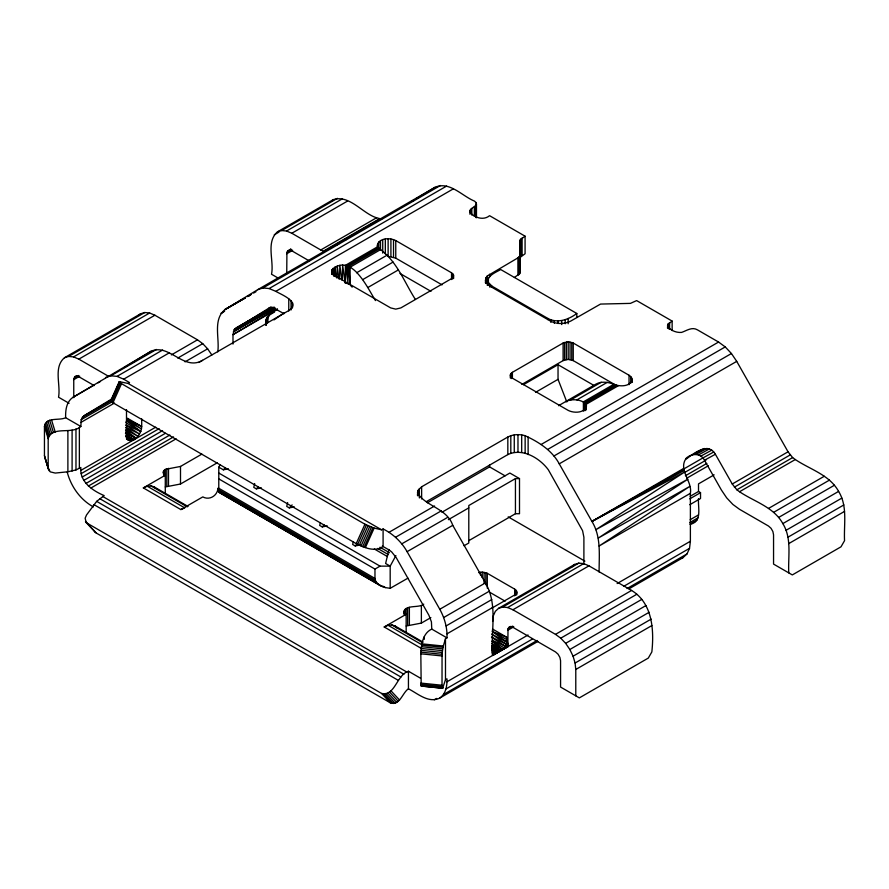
<?xml version="1.0" encoding="UTF-8"?>
<svg xmlns="http://www.w3.org/2000/svg" width="889" height="889" viewBox="0 0 889 889"><rect width="100%" height="100%" fill="white"/><g stroke="black" fill="none" stroke-linecap="round" stroke-linejoin="round"><path stroke-width="1.33" d="M218.783 491.45L218.783 492.384M514.364 277.501L519.765 273.601L520.254 239.752L525.077 236.185L525.077 253.754L520.254 257.321M520.254 239.752L519.765 273.601M332.108 273.812L332.142 269.678C351.411 252.365 367.624 288.18 375.48 300.593M333.142 275.034L333.231 268.178L333.931 276.423M342.365 279.968L342.632 265.111L345.176 282.869L350.122 284.491L350.122 267.189L380.548 249.62C397.272 262.022 404.528 282.502 415.396 299.46M334.786 276.457L334.964 266.9L336.131 277.179M266.122 325.141C263.789 316.817 271.667 312.872 277.535 309.35M336.964 278.157L337.22 265.911L338.953 279.002M339.565 278.857L339.831 265.3L341.943 280.002M585.362 409.94L585.495 403.35C579.972 399.194 571.805 398.65 565.604 401.617M446.978 637.869L445.489 638.724L445.489 679.718L442.644 688.264L421.197 686.03L420.83 653.804C421.386 644.781 422.553 633.335 431.765 629.09L446.978 637.869C447.423 627.856 444.6 617.988 439.788 609.265L407.106 551.669C401.55 541.89 393.149 533.978 383.092 528.955L381.592 529.822L374.158 528.099L364.935 524.21L121.526 383.681L119.215 381.625L128.049 383.426L381.592 529.822M442.644 688.264L442.022 685.241L442.055 654.304L442.944 647.281L445.489 638.724M379.381 248.664L348.732 266.356L347.843 283.48L347.143 265.733L378.447 247.664L380.548 249.62M584.029 410.207L584.573 402.517L615.21 384.826C620.866 386.648 630.334 386.548 632.179 379.659L630.746 376.547L629.034 375.247L573.249 343.043L568.182 341.832L563.104 343.043L512.397 372.324L510.542 374.18L510.297 377.947M266.656 323.885L267.156 316.973L269.545 315.606M266.255 319.14L265.944 325.341M347.143 265.733L345.176 282.869L345.421 265.333L377.803 246.642L377.403 245.031C379.381 237.652 390.082 237.641 395.761 240.575L451.545 272.779L453.401 274.634L453.646 278.413M537.878 641.436L439.555 698.198C428.342 703.41 417.808 693.576 408.44 688.808C402.573 692.442 399.65 706.444 390.293 702.799L96.179 533L86.277 522.688L85.133 518.231L86.533 514.964L96.668 501.363L104.18 495.584C92.712 490.839 79.354 481.638 80.855 467.47L75.976 469.937L67.886 471.781L55.251 473.07L50.251 471.87L48.184 467.936L48.184 438.655C52.395 425.431 71.776 434.91 80.855 426.487L81.188 419.675L83.733 415.952L112.914 398.228M73.754 397.672L73.754 379.647L75.243 376.358L78.832 376.714L94.212 385.593M286.736 273.712L286.914 252.332L290.603 249.098M439.555 698.198C445.922 693.998 447.178 685.941 446.978 678.852L445.489 679.718M492.617 621.478L493.317 615.81L495.34 611.332L498.562 608.343L574.627 564.426L578.828 563.126L583.717 563.615L588.974 565.849L631.568 590.44C652.537 603.031 654.182 630.157 651.848 651.926L648.303 658.071L579.339 697.887L560.57 687.053L560.57 660.705L559.892 657.382L558.036 654.171L555.503 651.926L512.909 627.323L509.319 626.978L508.008 628.845L507.83 646.647L492.617 655.437L491.861 647.403M629.012 588.818L682.963 557.67L686.997 553.936L689.531 548.335L690.386 541.257L690.386 493.317C692.464 481.527 679.14 471.059 685.197 459.857C692.942 454.079 707.9 441.3 715.389 454.268L732.258 484.005L736.859 489.795L739.526 491.739C754.239 501.663 773.797 507.03 782.831 523.599C792.021 538.423 787.943 556.481 788.765 572.872M690.786 524.21C702.41 521.054 697.776 507.263 698.51 498.685M267.467 323.207L268.611 315.462L274.568 312.017M48.428 469.425L44.45 455.701L44.45 426.431C45.972 416.497 59.563 420.964 65.642 417.708L80.855 426.487M126.071 424.998L140.684 431.465L125.894 422.597L127.66 418.375L141.707 426.487C141.729 433.521 134.006 444.589 126.46 438.877M383.092 528.955L383.092 546.524C374.802 552.369 364.301 547.668 356.211 543.635L110.436 401.317L111.892 401.139M201.87 454.112L180.5 466.447L165.287 469.381L163.187 472.303L165.287 475.237L143.329 487.905L180.856 509.575L183.812 508.319M453.646 275.712L451.545 278.635L400.839 307.916L395.761 309.128L390.693 307.916L334.909 275.712L332.119 272.912L332.142 269.678L332.353 273.768M217.772 351.877C219.783 338.32 212.582 319.74 224.973 309.572L257.643 289.714L435.132 187.246C449.578 180.978 462.113 196.058 474.37 201.047C481.238 205.904 468.525 207.404 469.97 212.371C474.604 217.816 483.549 220.694 489.583 215.694L525.077 236.185M417.43 495.351L417.919 490.506L421.63 486.794L507.83 437.021C513.12 434.243 519.487 433.999 525.143 435.71C538.656 441.966 551.991 450.345 559.248 463.836L591.918 521.432C601.353 536.656 599.042 555.036 599.108 572.038M404.062 614.077C402.961 603.509 418.652 608.721 423.753 604.142M485.383 282.802L485.872 277.957L487.305 275.957L517.909 257.888L519.765 256.032M487.917 284.369C485.839 276.046 495.062 272.734 500.74 269.556L576.805 313.473L576.805 317.462M478.638 572.649L482.227 572.105L487.294 573.316L514.675 589.118L516.542 590.974L516.542 593.119L514.675 594.974L492.128 607.998M667.495 328.185L667.739 324.407L672.14 321.085L672.14 330.541M254.676 483.56L253.776 487.383L256.31 488.85L261.388 487.872M287.636 502.585L286.736 506.419L289.269 507.875L294.348 506.897M320.296 522.899L319.696 525.443L322.24 526.91L327.308 525.932M353.255 541.923L352.666 544.479L355.2 545.935L360.267 544.957M388.904 549.48L385.626 563.504L390.182 566.137L390.182 588.318L385.304 587.585L380.27 585.618L218.783 492.195L382.614 586.729M127.016 420.886L127.66 418.375M491.906 645.781L501.096 650.481L503.919 647.781L506.052 644.103L507.319 640.447L506.663 637.191L492.617 629.09L492.362 631.512L506.686 642.025L507.708 643.603L507.83 646.647L492.617 655.437C490.461 631.49 498.329 604.887 485.427 582.906L452.757 525.321C447.067 508.13 424.72 506.141 417.43 492.65M492.328 648.514L498.14 651.904L492.495 652.393L493.217 650.115L492.373 648.692M140.684 431.465L126.738 420.797L127.26 419.53L141.707 426.487L141.707 418.875M270.934 306.883L234.307 329.63L232.985 334.631L232.985 344.087M110.436 401.317L119.215 381.625M110.981 400.995L119.715 381.559M110.825 401.772L119.548 382.348M111.636 402.384L120.359 382.959M112.803 403.106L121.526 383.681M356.211 543.635L364.935 524.21M357.667 544.424L366.39 524.999M359.3 545.235L368.035 525.799M361.012 545.99L369.735 526.566M362.679 546.657L371.402 527.221M364.19 547.179L372.913 527.755M365.435 547.524L374.158 528.099M381.703 219.127L376.558 217.772C362.279 213.316 349.533 194.469 333.253 199.636L277.468 231.84C265.633 242.197 274.257 260.888 271.523 274.245L278.546 278.301M380.27 585.618L376.758 582.84L375.214 580.173L218.783 489.861L218.783 467.181L220.061 464.836M395.894 555.603L390.182 566.137L380.048 566.137L218.783 473.037M86.277 522.688L381.57 693.453C395.127 696.42 396.605 674.895 408.44 671.239L420.43 678.163M218.783 467.181L223.35 469.814L225.25 467.836M256.31 488.85L258.21 486.872M289.269 507.875L292.125 504.908M322.24 526.91L324.141 524.932M355.2 545.935L357.1 543.957M202.559 360.323C183.901 371.446 169.466 343.276 151.152 351.199L72.842 397.405C66.297 401.928 65.408 410.374 65.642 417.708M507.708 643.603L506.052 644.103L491.606 634.068L506.686 642.025L506.941 639.691L492.362 631.512L506.663 637.191L507.708 643.603L505.096 646.059L492.573 640.547M211.838 354.967L207.626 348.821L202.736 343.654L197.491 339.831L154.897 315.228L149.641 312.995L144.751 312.517L140.551 313.817L64.486 357.734C53.207 367.268 60.897 384.726 58.541 397.205L69.075 403.295M138.94 315.306L140.551 313.817M331.641 201.125L333.253 199.636M572.216 566.671L574.627 564.426M492.173 649.081L496.729 652.07L492.617 655.437L495.44 651.837L491.884 649.692M273.968 319.918L284.013 313.039M492.495 652.393L494.262 651.181L495.44 651.837L492.05 649.903L494.262 651.181L492.106 649.226M124.316 367.513L127.816 365.379M130.15 363.968L151.152 351.199M411.807 201.414L414.141 200.003M416.474 198.58L435.132 187.246M275.734 309.094L232.985 334.631L277.424 308.972M224.617 311.228L221.061 313.328L223.472 311.961M273.745 308.205L233.318 331.841L275.268 307.972M274.156 307.038L234.307 329.63L272.456 307.461M274.245 234.829L278.99 232.085M277.468 231.84L281.669 230.54L337.453 198.336M64.486 357.734L68.686 356.433L144.751 312.517M281.669 230.54L286.558 231.029L342.343 198.814M68.686 356.433L73.576 356.911L149.641 312.995M286.558 231.029L291.814 233.251L347.588 201.047M73.576 356.911L78.832 359.145L154.897 315.228M287.414 251.22L290.981 249.164M286.914 252.332L291.659 249.598M286.736 253.754L292.67 250.32M74.432 377.103L76.81 375.736M73.931 378.225L78.688 375.48M73.754 379.647L79.699 376.214M291.814 233.251L320.773 249.976L376.558 217.772M379.225 218.905L323.44 251.109L320.773 249.976M336.764 244.92L339.098 243.575M72.842 397.405L94.456 384.926M98.057 382.848L100.457 381.459M245.275 297.904L224.973 309.572L245.242 297.882M247.598 296.504L250.02 295.126L247.664 296.537M253.598 293.059L255.988 291.692M105.513 377.547L110.803 375.803L156.442 349.455M257.643 289.714L262.933 287.969L440.422 185.501M110.803 375.803L117.004 376.369L162.643 350.01M262.933 287.969L269.134 288.536L446.622 186.068M117.004 376.369L123.671 379.181L169.31 352.833M269.134 288.536L275.801 291.348L453.29 188.879M171.344 354.922L197.491 339.831M128.049 383.426L129.538 382.57L123.671 379.181M177.778 358.067L202.736 343.654M83.733 415.952L111.358 400.006M271.756 307.427L235.863 328.119L271.967 307.383M234.307 329.63L272.745 307.416M82.166 417.452L110.992 400.817M81.188 419.675L111.214 402.339M185.045 361.856L207.626 348.821M80.855 422.464L114.481 403.05M198.758 362.512L288.769 310.55C301.527 302.304 281.246 294.603 275.801 291.348M356.656 272.745L387.082 255.176M362.679 279.624L393.105 262.055M367.913 287.48L398.339 269.923M80.855 470.403L155.719 427.176M81.199 473.637L159.142 428.631M82.21 477.037L162.554 430.665M83.822 480.393L165.365 433.321M85.922 483.472L169.866 435.01M88.378 486.05L173.511 436.899M91 487.972L176.133 438.822M165.287 486.95L180.5 484.016L217.294 462.78M180.856 509.575L202.814 496.895C209.471 500.64 217.449 495.784 218.027 488.117L218.027 490.817M487.917 280.391L488.405 282.535L492.117 286.247L547.891 318.451C557.436 323.696 568.749 319.596 576.805 313.473M521.832 384.437L563.104 360.612L568.182 359.4L573.249 360.612L617.166 385.959M523.432 384.693L558.036 364.712L593.796 385.348M535.556 392.327L558.036 379.347L558.036 364.712M558.559 405.695L596.03 384.059C602.142 380.825 609.154 382.292 615.21 384.826M570.838 399.806L601.264 382.237M576.872 399.883L607.298 382.326M613.821 384.304L583.395 401.861L583.395 411.185M585.751 410.018L585.495 403.35L616.799 385.27M618.522 385.626L586.14 404.317L586.162 409.762M426.42 501.596L507.83 454.59C522.41 447.623 539.656 458.024 548.346 469.803L582.584 530.7L583.895 537.234L583.895 564.237M427.387 502.796L489.583 466.892L505.085 475.848M388.949 532.344L434.588 505.997M541.079 444.511L718.568 342.043L725.235 346.921L731.436 353.522L736.725 361.367L788.043 451.801L792.632 457.579L795.299 459.535C810.023 469.459 829.581 474.826 838.605 491.395C847.795 506.219 843.728 524.277 844.55 540.668L841.005 546.813L792.321 574.927L773.552 564.093L773.552 534.811L772.874 531.489L771.019 528.277L768.485 526.032L739.526 509.308L732.858 504.43L726.657 497.829L721.368 489.972L704.488 460.235C700.832 452.768 691.064 453.123 685.719 458.657M395.616 537.223L441.255 510.875M547.746 449.389L725.235 346.921M441.933 512.253L509.864 473.037L519.498 478.604L519.498 513.731L515.442 513.731L468.792 540.668M401.817 543.824L447.456 517.476M553.947 455.99L731.436 353.522M519.498 478.604L515.442 478.604L468.792 505.53L468.792 543.012L464.014 545.768M448.367 519.665L468.792 507.875M218.783 478.893L374.969 569.071L380.048 566.137M407.106 551.669L452.757 525.321M559.248 463.836L736.725 361.367M407.918 578.161L390.182 588.318M421.73 648.648L384.204 626.978L406.162 614.299L404.062 611.376M439.788 609.265L485.427 582.906M683.63 468.481L591.918 521.432L684.874 471.892L595.83 529.7L687.886 479.171L598.275 538.078L689.753 486.439L599.108 546.013L690.386 493.317M683.019 469.403L703.277 457.713M406.162 626.012L421.375 623.089L430.865 617.599M684.463 472.592L705.91 460.213M685.363 475.804L706.822 463.425M443.7 617.533L489.339 591.185M686.864 478.16L708.322 465.769M446.145 625.912L491.784 599.564M714.134 474.848L698.51 483.872L698.51 491.484L690.186 496.284M446.978 633.846L492.617 607.498M689.797 498.851L700.532 492.65L700.532 498.507L689.797 504.708M498.562 608.343L502.763 607.043L578.828 563.126M502.763 607.043L507.652 607.531L583.717 563.615M507.652 607.531L512.909 609.765L588.974 565.849M732.258 484.005L788.043 451.801M734.381 487.15L790.154 454.946M736.859 489.795L792.632 457.579M690.186 519.709L698.51 514.909M739.526 491.739L795.299 459.535M689.842 522.532L698.154 517.731M508.519 627.723L510.886 626.345M508.008 628.845L512.764 626.1M689.875 524.177L697.143 519.976M507.83 630.257L513.775 626.823M446.978 681.785L528.044 634.99M617.133 583.551L690.386 541.257M446.122 688.864L532.455 639.024M623.578 586.407L689.531 548.335M434.31 699.821L436.699 698.432M443.589 694.465L537.112 640.469M627.045 588.54L686.997 553.936M768.485 508.464L824.27 476.26M512.909 609.765L555.503 634.357L631.568 590.44M773.73 512.286L829.515 480.082M555.503 634.357L560.748 638.18L636.813 594.263M778.631 517.454L834.404 485.25M560.748 638.18L565.648 643.347L641.714 599.43M782.831 523.599L838.605 491.395M565.648 643.347L569.849 649.492L645.914 605.576M786.054 530.311L841.827 498.107M575.783 695.843L575.783 669.484L575.094 663.027L573.072 656.204L649.137 612.288M788.076 537.134L843.861 504.93M575.094 663.027L651.159 619.111M788.765 543.59L844.55 511.386M575.783 669.484L651.848 625.567M224.973 309.572L245.386 297.815M247.787 296.437L251.398 294.359M683.897 469.448L591.918 521.432L684.219 470.403M691.575 455.279L702.466 449.312M693.72 454.457L704.621 448.489M696.087 454.335L706.988 448.367M698.51 454.912L709.4 448.945M700.821 456.146L711.711 450.178M702.855 457.968L713.756 452.001M704.488 460.235L715.389 454.268M345.699 239.786L346.432 239.385M491.773 643.425L502.563 649.27L507.83 646.647L505.096 646.059L491.528 637.313M219.127 489.206L218.783 490.928L375.847 581.606M143.329 487.905L147.263 486.239L150.941 485.872L154.086 486.85L188.09 506.474M384.204 626.978L388.137 625.3L391.816 624.945L394.96 625.912L423.108 642.158M268.545 308.261L273.134 307.794L284.058 313.684M288.225 250.465L291.814 250.82L309.183 260.855M693.431 522.121L695.531 521.465M680.341 558.481L682.963 557.67M507.83 646.647L503.919 647.781L492.306 640.936M223.35 469.814L228.417 468.836M442.055 284.869L395.761 258.143L388.126 256.321L388.126 238.752M422.075 643.869L443.267 646.025M421.753 645.125L442.944 647.281M421.453 646.692L442.644 648.848M421.197 648.47L442.378 650.626M420.997 650.326L442.189 652.482M420.875 652.148L442.055 654.304M420.83 653.804L442.022 655.96M420.83 683.074L442.022 685.241M420.875 684.452L442.055 686.608M420.997 685.463L442.189 687.619M423.075 685.852L428.376 686.386M432.343 686.797L437.644 687.33M440.288 687.597L442.944 687.875M421.197 686.03L442.378 688.186M125.416 433.254L136.073 438.221L125.549 430.287M491.595 637.157L506.052 644.103M126.105 427.453L139.484 433.988L125.982 425.198M492.517 647.825L499.607 651.37L491.75 646.47M126.06 435.488L134.106 439.666L126.238 434.721M125.971 429.832L137.906 436.288L125.871 427.809M126.738 420.797L141.451 428.909L127.26 419.53M126.805 438.744L130.294 440.677L126.86 438.466M126.138 437.155L132.139 440.5L125.616 436.266M491.95 649.37L496.729 652.07M718.568 342.043L697.487 329.875C692.009 326.541 686.664 330.708 681.596 332.408C676.429 332.908 669.561 330.375 667.495 325.474M672.14 321.085L636.635 300.593L630.457 303.382L600.531 304.071L570.716 321.085C564.482 324.296 556.67 324.296 550.435 321.085L489.583 285.958L485.872 282.246L485.383 280.102M399.994 273.468L430.987 291.359M698.51 491.484L700.532 492.65M508.197 516.865L584.873 561.137M489.683 592.252L505.152 601.186M78.832 359.145L108.414 376.225M382.348 546.09L389.504 550.224M379.959 547.224L389.504 552.736M377.692 548.435L388.426 554.636M374.336 549.002L387.471 556.581M218.783 488.261L374.969 578.439L375.214 580.173M221.183 492.828L223.584 494.217M275.09 523.954L277.49 525.332M296.648 536.4L299.048 537.789M307.438 542.623L309.828 544.012M361.345 573.749L363.734 575.139M382.903 586.195L385.304 587.585M376.758 582.84L218.783 491.628L218.783 490.561M150.941 485.872L187.29 506.863M391.816 624.945L422.297 642.547M147.263 486.239L184.79 507.897M388.137 625.3L422.153 644.936M102.691 496.44L406.951 672.106M99.612 498.585L403.873 674.24M96.668 501.363L400.928 677.018M93.967 504.652L398.228 680.318M93.401 506.919C80.288 499.685 70.964 486.505 67.231 472.137M126.816 438.655L130.294 440.677M126.482 438.888L128.727 440.199L127.516 439.077L126.494 435.266L126.494 409.618M125.627 432.065L136.073 438.221M492.417 644.536L501.096 650.481M388.949 549.902L391.616 551.858L396.216 557.636L428.887 615.232L431.432 621.889L431.765 629.09M491.995 641.28L502.563 649.27M394.96 625.912L397.383 628.156M154.086 486.85L155.697 488.339M350.333 285.213L352.166 287.147M390.793 690.62L399.517 699.976M389.549 692.009L398.272 701.365M388.037 693.109L396.761 702.466M386.371 693.831L395.094 703.188M384.659 694.142L393.383 703.499M383.026 694.009L391.749 703.366M381.57 693.453L390.293 702.799M85.466 521.41L87.211 523.277M87.444 523.643L96.179 533M585.495 403.35L586.54 405.929C584.573 413.307 573.872 413.318 568.182 410.385L512.397 378.181L510.297 375.247M377.803 246.642L378.447 247.664M94.201 530.755L95.001 532.044M44.694 457.19L49.128 470.77M569.849 649.492L573.072 656.204M558.036 379.347L566.826 401.984M51.518 419.852L55.251 432.087M49.684 420.241L53.418 432.465M47.984 420.997L51.718 433.232M46.517 422.075L50.251 434.31M45.395 423.397L49.128 435.632M44.694 424.886L48.428 437.121M44.45 426.431L48.184 438.655M44.45 455.701L48.184 467.936M348.732 266.356L350.122 284.491M584.573 402.517L584.829 410.807M331.808 274.012L331.764 271.301L331.764 274.056M669.595 322.551L669.595 329.308M668.461 323.407L668.461 328.819M667.739 324.407L667.739 327.108M632.179 379.659L632.179 382.37M631.823 378.047L631.823 382.103M630.746 376.547L630.746 383.303M629.034 375.247L629.034 384.704M573.249 343.043L573.249 360.612M571.76 342.387L571.76 359.956M570.038 341.976L570.038 359.545M568.182 318.451L568.182 323.763M568.182 341.832L568.182 359.4M566.326 341.976L566.326 359.545M565.204 319.773L565.204 323.752M564.593 342.387L564.593 359.956M563.104 343.043L563.104 360.612M561.748 320.596L561.748 324.574M558.036 320.873L558.036 323.529M554.325 320.596L554.325 323.252M550.869 319.773L550.869 322.418M547.891 318.451L547.891 319.629M528.122 437.021L528.122 454.59M525.143 435.71L525.143 453.279M522.11 237.896L522.11 255.465M521.687 434.877L521.687 452.445M520.965 238.752L520.965 256.321M520.009 240.83L520.009 272.534M519.043 257.032L519.043 274.601M517.976 434.599L517.976 452.168M517.909 257.888L517.909 275.457M516.787 592.052L516.787 594.752M516.542 590.974L516.542 593.685M515.82 589.985L515.82 595.386M515.442 478.604L515.442 513.731M514.675 589.118L514.675 595.874M514.264 434.877L514.264 452.445M512.397 372.324L512.397 377.725M511.264 373.18L511.264 378.581M510.808 435.71L510.808 453.279M510.542 374.18L510.542 376.88M507.83 437.021L507.83 454.59M492.117 286.247L492.117 287.414M489.839 284.536L489.839 287.191M489.583 274.245L489.583 276.946M489.583 464.669L489.583 466.892M488.405 278.246L488.405 285.191M487.305 275.957L487.305 285.413M487.294 573.316L487.294 588.174M485.872 277.957L485.872 283.358M485.816 572.649L485.816 584.818M484.083 572.238L484.083 583.051M482.227 572.105L482.227 577.506M480.371 572.238L480.371 574.939M476.471 203.981L476.471 217.494M476.226 202.903L476.226 217.772M475.504 206.048L475.504 216.86M474.37 206.904L474.37 216.36M471.826 208.37L471.826 215.127M470.692 209.226L470.692 213.282M469.97 210.226L469.97 214.282M453.401 274.634L453.401 277.335M452.69 273.634L452.69 279.046M451.545 272.779L451.545 279.535M424.309 636.568L424.309 639.302M421.63 486.794L421.63 498.962M421.375 605.52L421.375 623.089M419.352 488.517L419.352 497.973M417.919 490.506L417.919 495.918M409.373 607.376L409.373 624.945M408.44 671.239L408.44 688.808M407.651 607.787L407.651 625.356M406.162 608.443L406.162 631.868M405.017 609.298L405.017 614.71M404.306 610.299L404.306 614.355M395.761 240.575L395.761 258.143M393.527 239.585L393.527 257.154M390.916 238.963L390.916 256.532M385.326 238.974L385.326 253.843M382.726 239.608L382.726 253.121M380.503 240.608L380.503 250.065M378.803 241.908L378.803 248.664M377.747 243.408L377.747 247.464M377.403 245.031L377.403 247.731M374.969 569.071L374.969 578.439M292.481 302.549L292.481 307.95M291.047 300.549L291.047 310.005M288.769 298.837L288.769 310.994M180.5 466.447L180.5 484.016M168.499 468.303L168.499 485.872M166.776 468.725L166.776 486.283M165.287 469.381L165.287 492.795M164.154 470.237L164.154 475.637M163.432 471.237L163.432 473.937M79.365 427.342L79.365 468.336M75.976 428.943L75.976 469.937M72.098 430.109L72.098 471.092M67.886 430.798L67.886 471.781"/></g></svg>
